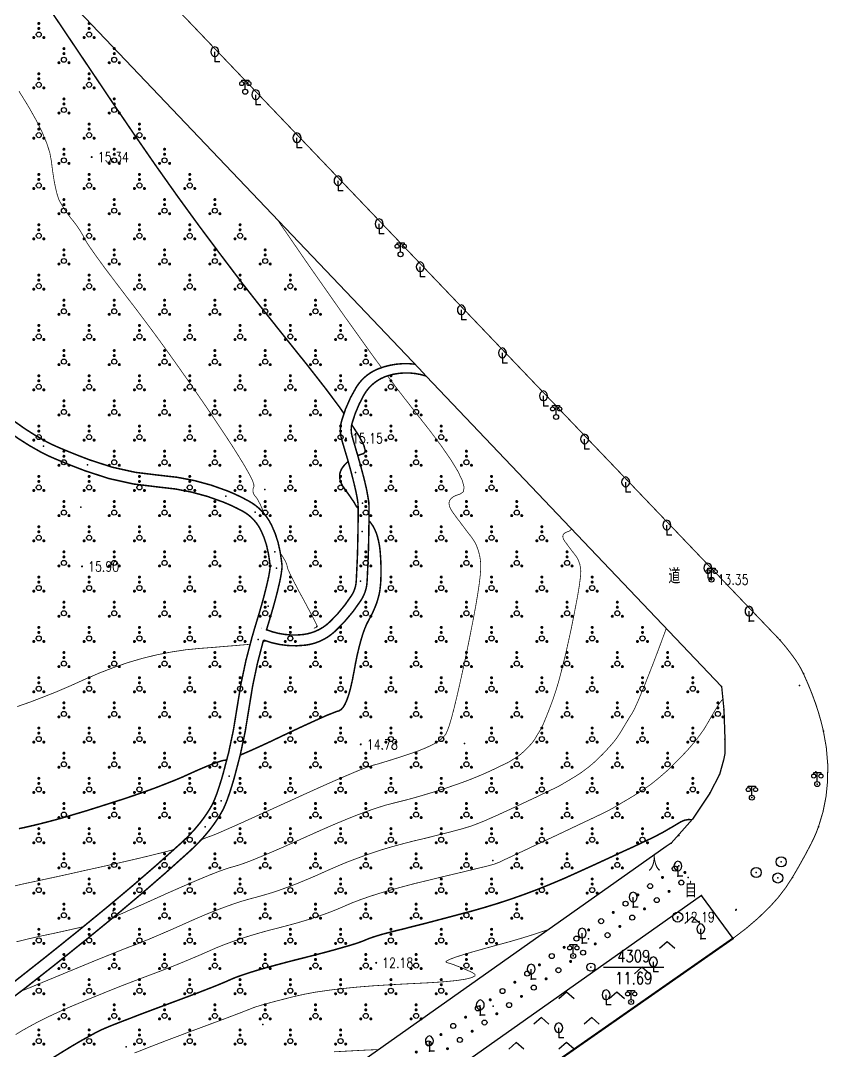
# Model space of a CAD drawing. Extents: x 940 to 2162, y 608 to 1562.
# Drawn here: x 2081.5 to 2161.8, y 959.4 to 1061.8 of the extents above; entities that cross this region are included whole.
import ezdxf
from ezdxf.enums import TextEntityAlignment as Align

# ---------------------------------------------------------------- set-up
doc = ezdxf.new("R2010")
doc.units = 0
doc.header["$LTSCALE"] = 0.5
doc.header["$PDSIZE"] = 0.2
doc.linetypes.add('X3', pattern=[5, 4, -1])
doc.layers.get('0').update_dxf_attribs({"linetype": 'CONTINUOUS'})
for name, color, linetype in [('DGX', 2, 'CONTINUOUS'), ('DLDW', 11, 'CONTINUOUS'), ('DLSS', 4, 'CONTINUOUS'), ('GCD', 1, 'CONTINUOUS'), ('GXYZ', 2, 'CONTINUOUS'), ('KZD', 1, 'CONTINUOUS'), ('ZBTZ', 3, 'CONTINUOUS'), ('ZDH', 1, 'CONTINUOUS')]:
    doc.layers.add(name, color=color, linetype=linetype)
doc.styles.add('HZ', font='rs.shx', dxfattribs={"width": 0.8, "bigfont": 'hztxt.shx'})
doc.linetypes.add('1161', pattern='A,0,[149,AAA.SHX,S=0.15,R=0,X=0,Y=0],-1.6', length=1.6)

# ---------------------------------------------------------------- blocks, each defined once
blk = doc.blocks.new('gc253')
at = {"const_width": 0.3}
blk.add_lwpolyline([(-0.15, 0, 1), (0.15, 0, 1)], format="xyb", close=True, dxfattribs=at)
blk = doc.blocks.new('gc170')
at = {"linetype": 'Continuous'}
blk.add_circle((0, 0), 0.5, dxfattribs=at)
blk = doc.blocks.new('gc143')
for p, q in [((0, 1), (0, 2)), ((0, 1), (0, 0)), ((1, 0), (0, 0))]:
    blk.add_line(p, q)
for centre, start, end in [((0.225, 2), 102.68038, 257.31962), ((-0.225, 2), 282.68038, 77.31962)]:
    blk.add_arc(centre, 1.025, start, end)
blk = doc.blocks.new('gc097')
for p, q in [((-0.7, 2), (-0.7, 2.3)), ((-0.7, 2.3), (0.7, 2.3)), ((0, 0.5), (0, 2.3)), ((0.7, 2.3), (0.7, 2))]:
    blk.add_line(p, q)
for centre, radius in [((-0.7, 1.6), 0.4), ((0, 0), 0.5), ((0.73, 1.6), 0.4)]:
    blk.add_circle(centre, radius)
blk = doc.blocks.new('gc211')
for p, q in [((0, 0), (-1.5, -1.32)), ((1.5, -1.32), (0, 0))]:
    blk.add_line(p, q)
blk = doc.blocks.new('gc188')
blk.add_circle((0, 0), 1)
blk = doc.blocks.new('GC200')
at = {"linetype": 'Continuous', "const_width": 0.2, "flags": 128}
blk.add_lwpolyline([(-0.1, 0, 1), (0.1, 0, 1)], format="xyb", close=True, dxfattribs=at)
blk = doc.blocks.new('gc117')
blk.add_circle((0, 0), 0.8)
blk.add_point((0, 0))
blk = doc.blocks.new('gc160')
at = {"const_width": 0.3}
for points in [[(-0.15, 2.2, 1), (0.15, 2.2, 1)], [(-0.15, 1.2, 1), (0.15, 1.2, 1)], [(-1.15, -0.6, 1), (-0.85, -0.6, 1)], [(0.85, -0.6, 1), (1.15, -0.6, 1)]]:
    blk.add_lwpolyline(points, format="xyb", close=True, dxfattribs=at)
blk.add_circle((0, 0), 0.5)

msp = doc.modelspace()

# ---------------------------------------------------------------- linework, layer by layer
at = {"linetype": 'Continuous'}
msp.add_line((2121.12, 1027.25, 15.51), (2121.12, 1027.25, 14.83), dxfattribs=at)
for p in [(2142.4, 973.74), (2137.34, 970.16), (2137.97, 970.61), (2132.27, 966.59), (2128.48, 963.91), (2127.21, 963.02), (2122.15, 959.45)]:
    msp.add_point(p, dxfattribs=at)
at = {"layer": 'DGX', "color": 3, "linetype": 'Continuous', "const_width": 0.15}
for points in [[(2113.65, 1022.79), (2113.24, 1023.39), (2111.81, 1025.3), (2110.06, 1027.54), (2107.99, 1030.12), (2105.78, 1032.89), (2103.58, 1035.69), (2101.41, 1038.55), (2099.25, 1041.44), (2097.11, 1044.38), (2094.99, 1047.37), (2092.89, 1050.4), (2090.8, 1053.47), (2088.81, 1056.43), (2086.98, 1059.15), (2085.32, 1061.62), (2083.82, 1063.83)], [(2115.03, 1018.6), (2115.03, 1018.61), (2115.33, 1018.72), (2115.63, 1018.81), (2115.79, 1019.06), (2115.63, 1019.64), (2115.15, 1020.56), (2114.43, 1021.68)], [(2115.06, 1013.37), (2115.04, 1013.39), (2114.98, 1013.45), (2114.93, 1013.52), (2114.88, 1013.58), (2114.84, 1013.65), (2114.8, 1013.71), (2114.77, 1013.77), (2114.74, 1013.84), (2114.67, 1013.95), (2114.58, 1014.09), (2114.46, 1014.26), (2114.32, 1014.47), (2114.15, 1014.71), (2113.96, 1014.98), (2113.74, 1015.28), (2113.53, 1015.59), (2113.37, 1015.9), (2113.27, 1016.19), (2113.23, 1016.48), (2113.24, 1016.75), (2113.3, 1017.02), (2113.42, 1017.27), (2113.59, 1017.52), (2113.79, 1017.75), (2114.01, 1017.96), (2114.08, 1018.02)], [(2103.35, 988.85), (2103.63, 988.97), (2104.39, 989.3), (2105.28, 989.7), (2106.3, 990.17), (2107.45, 990.72), (2108.59, 991.26), (2109.62, 991.74), (2110.52, 992.15), (2111.29, 992.5), (2111.94, 992.79), (2112.47, 993), (2112.87, 993.16), (2113.14, 993.24), (2113.35, 993.35), (2113.56, 993.57), (2113.76, 993.9), (2113.95, 994.33), (2114.14, 994.87), (2114.32, 995.52), (2114.49, 996.28), (2114.66, 997.15), (2114.82, 998.04), (2114.99, 998.85), (2115.17, 999.6), (2115.35, 1000.27), (2115.53, 1000.87), (2115.72, 1001.4), (2115.91, 1001.85), (2116.11, 1002.24), (2116.3, 1002.58), (2116.48, 1002.93), (2116.63, 1003.27), (2116.77, 1003.6), (2116.9, 1003.93), (2117, 1004.25), (2117.09, 1004.57), (2117.17, 1004.89), (2117.23, 1005.22), (2117.27, 1005.58), (2117.31, 1005.98), (2117.33, 1006.41), (2117.34, 1006.88), (2117.34, 1007.38), (2117.33, 1007.92), (2117.3, 1008.48), (2117.26, 1009.05), (2117.2, 1009.58), (2117.11, 1010.06), (2117, 1010.51), (2116.87, 1010.92), (2116.71, 1011.28), (2116.54, 1011.61), (2116.34, 1011.9), (2116.14, 1012.15), (2116.14, 1012.16)], [(2081.35, 981.54), (2081.96, 981.67), (2082.61, 981.82), (2083.33, 981.99), (2084.11, 982.19), (2084.98, 982.42), (2085.91, 982.68), (2086.92, 982.98), (2088, 983.3), (2089.15, 983.66), (2090.37, 984.05), (2091.6, 984.44), (2092.76, 984.83), (2093.85, 985.21), (2094.88, 985.58), (2095.83, 985.95), (2096.72, 986.3), (2097.54, 986.64), (2098.29, 986.98), (2098.98, 987.29), (2099.6, 987.56), (2100.15, 987.79), (2100.63, 987.98), (2101.05, 988.13), (2101.39, 988.24), (2101.67, 988.32), (2101.89, 988.35), (2102.02, 988.38)], [(2084.61, 958.7), (2085.67, 959.36), (2086.64, 959.95), (2087.51, 960.46), (2088.29, 960.89), (2088.96, 961.26), (2089.54, 961.55), (2090.02, 961.76), (2090.5, 961.96), (2091.06, 962.18), (2091.7, 962.43), (2092.44, 962.71), (2093.26, 963.03), (2094.16, 963.37), (2095.15, 963.74), (2096.23, 964.14), (2097.3, 964.54), (2098.29, 964.91), (2099.19, 965.25), (2100.01, 965.57), (2100.73, 965.85), (2101.37, 966.11), (2101.92, 966.34), (2102.39, 966.55), (2102.86, 966.75), (2103.45, 966.96), (2104.16, 967.2), (2104.97, 967.45), (2105.9, 967.72), (2106.94, 968), (2108.1, 968.31), (2109.36, 968.63), (2110.62, 968.95), (2111.74, 969.24), (2112.73, 969.51), (2113.58, 969.75), (2114.3, 969.96), (2114.89, 970.14), (2115.34, 970.3), (2115.66, 970.42), (2115.93, 970.54), (2116.24, 970.66), (2116.59, 970.78), (2116.97, 970.9), (2117.4, 971.03), (2117.86, 971.15), (2118.36, 971.28), (2118.9, 971.42), (2119.5, 971.56), (2120.19, 971.74), (2120.98, 971.94), (2121.86, 972.16), (2122.84, 972.42), (2123.91, 972.7), (2125.07, 973.01), (2126.32, 973.34), (2127.62, 973.71), (2128.93, 974.11), (2130.25, 974.54), (2131.58, 975.01), (2132.91, 975.51), (2134.25, 976.05), (2135.6, 976.62), (2136.95, 977.23), (2138.25, 977.82), (2139.4, 978.35), (2140.43, 978.82), (2141.32, 979.24), (2142.08, 979.58), (2142.7, 979.87), (2143.19, 980.1), (2143.54, 980.27), (2143.82, 980.4), (2144.08, 980.52), (2144.32, 980.64), (2144.54, 980.75), (2144.74, 980.84), (2144.91, 980.94), (2145.07, 981.02), (2145.21, 981.09), (2145.35, 981.17), (2145.52, 981.27), (2145.72, 981.38), (2145.95, 981.52), (2146.2, 981.66), (2146.49, 981.83), (2146.8, 982.02), (2147.14, 982.22), (2147.51, 982.38), (2147.92, 982.45), (2148.22, 982.42)]]:
    msp.add_lwpolyline(points, dxfattribs=at)
at = {"layer": 'DGX', "linetype": 'Continuous', "const_width": 0.075}
for points in [[(2105.74, 1012.81), (2105.62, 1013.1), (2105.49, 1013.43), (2105.35, 1013.73), (2105.22, 1013.98), (2105.1, 1014.2), (2104.99, 1014.38), (2104.88, 1014.52), (2104.78, 1014.64), (2104.7, 1014.76), (2104.65, 1014.89), (2104.62, 1015.01), (2104.61, 1015.14), (2104.62, 1015.27), (2104.65, 1015.4), (2104.71, 1015.53), (2104.7, 1015.75), (2104.55, 1016.16), (2104.25, 1016.76), (2103.81, 1017.54), (2103.22, 1018.51), (2102.49, 1019.67), (2101.61, 1021.01), (2100.59, 1022.54), (2099.5, 1024.13), (2098.43, 1025.68), (2097.37, 1027.19), (2096.33, 1028.65), (2095.31, 1030.06), (2094.3, 1031.43), (2093.31, 1032.75), (2092.33, 1034.03), (2091.42, 1035.22), (2090.61, 1036.29), (2089.9, 1037.23), (2089.3, 1038.05), (2088.8, 1038.75), (2088.4, 1039.32), (2088.11, 1039.76), (2087.93, 1040.08), (2087.79, 1040.34), (2087.65, 1040.59), (2087.5, 1040.84), (2087.35, 1041.08), (2087.19, 1041.32), (2087.03, 1041.55), (2086.86, 1041.78), (2086.68, 1042), (2086.5, 1042.22), (2086.33, 1042.45), (2086.17, 1042.67), (2086.01, 1042.89), (2085.86, 1043.12), (2085.72, 1043.34), (2085.58, 1043.57), (2085.45, 1043.8), (2085.32, 1044.06), (2085.2, 1044.39), (2085.09, 1044.8), (2084.98, 1045.27), (2084.87, 1045.81), (2084.77, 1046.43), (2084.67, 1047.11), (2084.58, 1047.86), (2084.42, 1048.71), (2084.1, 1049.69), (2083.64, 1050.78), (2083.03, 1052), (2082.27, 1053.34), (2081.36, 1054.81)], [(2117.39, 1027.35), (2116.54, 1028.5), (2113.6, 1032.61), (2110.1, 1037.6), (2107.08, 1041.99)], [(2099.47, 980.43), (2099.68, 980.52), (2099.91, 980.62), (2100.11, 980.69), (2100.27, 980.76), (2100.41, 980.8), (2100.51, 980.83), (2100.71, 980.91), (2101.13, 981.08), (2101.76, 981.36), (2102.61, 981.73), (2103.68, 982.21), (2104.96, 982.79), (2106.46, 983.47), (2108.18, 984.25), (2109.91, 985.04), (2111.44, 985.73), (2112.77, 986.32), (2113.91, 986.81), (2114.85, 987.21), (2115.58, 987.51), (2116.13, 987.71), (2116.47, 987.82), (2116.74, 987.89), (2117.08, 987.98), (2117.47, 988.1), (2117.93, 988.24), (2118.44, 988.4), (2119.01, 988.58), (2119.65, 988.79), (2120.34, 989.02), (2121.03, 989.26), (2121.65, 989.51), (2122.19, 989.75), (2122.66, 989.99), (2123.06, 990.24), (2123.38, 990.49), (2123.63, 990.73), (2123.81, 990.98), (2123.96, 991.32), (2124.15, 991.86), (2124.36, 992.58), (2124.6, 993.5), (2124.87, 994.61), (2125.17, 995.91), (2125.5, 997.4), (2125.86, 999.08), (2126.2, 1000.77), (2126.5, 1002.29), (2126.75, 1003.64), (2126.95, 1004.82), (2127.1, 1005.82), (2127.2, 1006.66), (2127.25, 1007.32), (2127.25, 1007.82), (2127.22, 1008.22), (2127.16, 1008.6), (2127.07, 1008.97), (2126.96, 1009.33), (2126.83, 1009.67), (2126.67, 1009.99), (2126.48, 1010.3), (2126.27, 1010.59), (2126.05, 1010.87), (2125.82, 1011.16), (2125.6, 1011.46), (2125.37, 1011.76), (2125.14, 1012.07), (2124.9, 1012.38), (2124.67, 1012.7), (2124.43, 1013.03), (2124.24, 1013.34), (2124.13, 1013.63), (2124.1, 1013.89), (2124.15, 1014.12), (2124.3, 1014.33), (2124.52, 1014.51), (2124.83, 1014.66), (2125.22, 1014.79), (2125.53, 1015.02), (2125.6, 1015.47), (2125.41, 1016.15), (2124.98, 1017.05), (2124.29, 1018.18), (2123.36, 1019.53), (2122.18, 1021.11), (2120.76, 1022.91), (2118.93, 1025.26), (2117.99, 1026.53)], [(2090.8, 972.77), (2090.85, 972.8), (2090.95, 972.83), (2091.02, 972.86), (2091.16, 972.92), (2091.44, 973.04), (2091.87, 973.23), (2092.44, 973.49), (2093.17, 973.81), (2094.03, 974.19), (2095.05, 974.65), (2096.2, 975.17), (2097.39, 975.69), (2098.46, 976.16), (2099.43, 976.57), (2100.3, 976.93), (2101.06, 977.23), (2101.72, 977.47), (2102.28, 977.66), (2102.73, 977.78), (2103.19, 977.92), (2103.78, 978.12), (2104.5, 978.39), (2105.35, 978.74), (2106.33, 979.15), (2107.44, 979.63), (2108.68, 980.18), (2110.05, 980.8), (2111.44, 981.42), (2112.73, 981.98), (2113.93, 982.48), (2115.03, 982.92), (2116.05, 983.3), (2116.96, 983.61), (2117.78, 983.87), (2118.51, 984.06), (2119.19, 984.23), (2119.87, 984.4), (2120.54, 984.58), (2121.21, 984.77), (2121.88, 984.97), (2122.54, 985.17), (2123.2, 985.38), (2123.86, 985.59), (2124.5, 985.81), (2125.11, 986.02), (2125.69, 986.23), (2126.24, 986.44), (2126.76, 986.65), (2127.24, 986.85), (2127.7, 987.05), (2128.13, 987.24), (2128.51, 987.42), (2128.85, 987.58), (2129.14, 987.72), (2129.38, 987.84), (2129.58, 987.93), (2129.73, 988), (2129.83, 988.05), (2129.88, 988.07), (2129.91, 988.09), (2129.97, 988.12), (2130.03, 988.16), (2130.12, 988.21), (2130.22, 988.27), (2130.33, 988.34), (2130.46, 988.42), (2130.61, 988.51), (2130.76, 988.6), (2130.92, 988.71), (2131.07, 988.82), (2131.23, 988.94), (2131.38, 989.07), (2131.53, 989.2), (2131.69, 989.35), (2131.84, 989.5), (2131.99, 989.65), (2132.12, 989.8), (2132.25, 989.94), (2132.36, 990.07), (2132.46, 990.2), (2132.55, 990.32), (2132.63, 990.43), (2132.69, 990.54), (2132.75, 990.64), (2132.81, 990.75), (2132.87, 990.85), (2132.93, 990.95), (2133, 991.05), (2133.06, 991.15), (2133.12, 991.25), (2133.18, 991.35), (2133.26, 991.48), (2133.35, 991.66), (2133.46, 991.91), (2133.59, 992.22), (2133.74, 992.58), (2133.91, 993.01), (2134.1, 993.5), (2134.31, 994.04), (2134.53, 994.66), (2134.76, 995.36), (2134.99, 996.14), (2135.22, 997), (2135.46, 997.95), (2135.71, 998.98), (2135.96, 1000.09), (2136.22, 1001.28), (2136.46, 1002.46), (2136.66, 1003.5), (2136.84, 1004.43), (2136.98, 1005.22), (2137.08, 1005.89), (2137.15, 1006.44), (2137.19, 1006.86), (2137.2, 1007.15), (2137.18, 1007.38), (2137.14, 1007.6), (2137.1, 1007.81), (2137.03, 1008.01), (2136.96, 1008.2), (2136.87, 1008.38), (2136.76, 1008.56), (2136.64, 1008.72), (2136.52, 1008.88), (2136.39, 1009.05), (2136.26, 1009.22), (2136.13, 1009.39), (2136, 1009.56), (2135.87, 1009.74), (2135.74, 1009.92), (2135.6, 1010.1), (2135.49, 1010.28), (2135.43, 1010.44), (2135.41, 1010.59), (2135.44, 1010.72), (2135.52, 1010.84), (2135.65, 1010.94), (2135.83, 1011.03), (2136.05, 1011.1), (2136.22, 1011.23), (2136.24, 1011.37)], [(2110.66, 1001.45), (2110.83, 1001.51), (2110.97, 1001.56), (2111.01, 1001.6), (2111, 1001.67), (2110.93, 1001.82), (2110.82, 1002.06), (2110.65, 1002.38), (2110.45, 1002.78), (2110.19, 1003.26), (2109.89, 1003.83), (2109.54, 1004.48), (2109.18, 1005.13), (2108.88, 1005.71), (2108.62, 1006.21), (2108.41, 1006.63), (2108.24, 1006.98), (2108.12, 1007.25), (2108.05, 1007.44), (2108.02, 1007.55), (2108.01, 1007.64), (2107.99, 1007.73), (2107.96, 1007.83), (2107.91, 1007.94), (2107.86, 1008.06), (2107.79, 1008.2), (2107.71, 1008.34), (2107.61, 1008.49), (2107.52, 1008.64), (2107.44, 1008.77), (2107.36, 1008.89), (2107.33, 1008.95)], [(2081.6, 965.41), (2082.5, 965.77), (2083.72, 966.28), (2085.13, 966.86), (2086.55, 967.45), (2087.84, 967.98), (2089, 968.46), (2090.02, 968.87), (2090.91, 969.23), (2091.66, 969.53), (2092.27, 969.77), (2092.76, 969.95), (2093.21, 970.12), (2093.72, 970.33), (2094.31, 970.57), (2094.97, 970.85), (2095.69, 971.16), (2096.48, 971.5), (2097.34, 971.88), (2098.27, 972.3), (2099.21, 972.71), (2100.13, 973.1), (2101.01, 973.45), (2101.86, 973.77), (2102.68, 974.06), (2103.46, 974.32), (2104.22, 974.54), (2104.94, 974.73), (2105.66, 974.93), (2106.43, 975.16), (2107.24, 975.43), (2108.1, 975.74), (2108.99, 976.08), (2109.93, 976.47), (2110.9, 976.88), (2111.92, 977.34), (2112.97, 977.8), (2114.02, 978.24), (2115.09, 978.64), (2116.16, 979.03), (2117.24, 979.39), (2118.34, 979.72), (2119.44, 980.02), (2120.56, 980.31), (2121.63, 980.56), (2122.59, 980.8), (2123.46, 981.02), (2124.22, 981.21), (2124.89, 981.39), (2125.45, 981.54), (2125.91, 981.68), (2126.28, 981.79), (2126.62, 981.92), (2127.04, 982.08), (2127.54, 982.28), (2128.11, 982.53), (2128.75, 982.81), (2129.47, 983.14), (2130.26, 983.5), (2131.13, 983.91), (2131.98, 984.31), (2132.73, 984.66), (2133.37, 984.97), (2133.9, 985.22), (2134.33, 985.43), (2134.66, 985.58), (2134.88, 985.69), (2134.99, 985.75), (2135.07, 985.79), (2135.18, 985.86), (2135.33, 985.94), (2135.51, 986.05), (2135.73, 986.18), (2135.99, 986.33), (2136.27, 986.5), (2136.6, 986.7), (2136.94, 986.91), (2137.28, 987.14), (2137.62, 987.39), (2137.96, 987.65), (2138.3, 987.93), (2138.64, 988.23), (2138.97, 988.55), (2139.31, 988.88), (2139.64, 989.22), (2139.93, 989.54), (2140.21, 989.85), (2140.46, 990.14), (2140.68, 990.42), (2140.87, 990.69), (2141.04, 990.94), (2141.19, 991.18), (2141.32, 991.4), (2141.45, 991.63), (2141.59, 991.86), (2141.72, 992.08), (2141.86, 992.3), (2141.99, 992.52), (2142.13, 992.74), (2142.27, 992.96), (2142.43, 993.24), (2142.63, 993.65), (2142.88, 994.2), (2143.16, 994.87), (2143.5, 995.68), (2143.87, 996.62), (2144.29, 997.69), (2144.75, 998.89), (2145.2, 1000.09), (2145.6, 1001.18), (2145.7, 1001.44)], [(2081.18, 993.67), (2082.42, 994.1), (2083.7, 994.59), (2085.04, 995.12), (2086.42, 995.71), (2087.84, 996.35), (2089.29, 996.98), (2090.74, 997.54), (2092.18, 998.04), (2093.62, 998.46), (2095.05, 998.81), (2096.49, 999.09), (2097.92, 999.31), (2099.34, 999.45), (2100.68, 999.55), (2101.84, 999.65), (2102.84, 999.73), (2103.66, 999.8), (2104.31, 999.86), (2104.32, 999.86)], [(2105.61, 1000.1), (2105.73, 1000.13), (2106, 1000.2)], [(2081.03, 961.08), (2081.65, 961.46), (2082.32, 961.84), (2083.04, 962.23), (2083.81, 962.62), (2084.63, 963.02), (2085.51, 963.42), (2086.43, 963.83), (2087.41, 964.24), (2088.4, 964.65), (2089.36, 965.04), (2090.29, 965.42), (2091.19, 965.78), (2092.06, 966.12), (2092.9, 966.44), (2093.71, 966.75), (2094.49, 967.04), (2095.26, 967.33), (2096.01, 967.62), (2096.75, 967.91), (2097.49, 968.21), (2098.21, 968.51), (2098.93, 968.81), (2099.63, 969.11), (2100.33, 969.42), (2101.04, 969.73), (2101.79, 970.03), (2102.58, 970.32), (2103.41, 970.61), (2104.29, 970.89), (2105.2, 971.16), (2106.16, 971.43), (2107.15, 971.68), (2108.14, 971.94), (2109.09, 972.2), (2109.99, 972.47), (2110.84, 972.74), (2111.65, 973.02), (2112.41, 973.3), (2113.12, 973.59), (2113.79, 973.88), (2114.49, 974.18), (2115.28, 974.48), (2116.17, 974.79), (2117.16, 975.11), (2118.24, 975.43), (2119.42, 975.75), (2120.7, 976.09), (2122.08, 976.42), (2123.42, 976.75), (2124.6, 977.03), (2125.62, 977.27), (2126.47, 977.48), (2127.16, 977.65), (2127.69, 977.77), (2128.05, 977.86), (2128.25, 977.92), (2128.37, 977.95), (2128.49, 977.99), (2128.61, 978.02), (2128.73, 978.07), (2128.85, 978.11), (2128.97, 978.16), (2129.1, 978.21), (2129.22, 978.27), (2129.41, 978.36), (2129.75, 978.52), (2130.23, 978.74), (2130.84, 979.03), (2131.6, 979.38), (2132.5, 979.81), (2133.54, 980.3), (2134.72, 980.85), (2135.9, 981.41), (2136.93, 981.9), (2137.82, 982.32), (2138.57, 982.67), (2139.17, 982.96), (2139.62, 983.18), (2139.93, 983.33), (2140.1, 983.42), (2140.22, 983.49), (2140.4, 983.59), (2140.63, 983.72), (2140.91, 983.89), (2141.25, 984.09), (2141.64, 984.32), (2142.09, 984.59), (2142.59, 984.89), (2143.11, 985.22), (2143.64, 985.57), (2144.17, 985.95), (2144.69, 986.36), (2145.21, 986.8), (2145.74, 987.26), (2146.26, 987.75), (2146.78, 988.27), (2147.28, 988.79), (2147.75, 989.28), (2148.17, 989.76), (2148.55, 990.21), (2148.89, 990.65), (2149.19, 991.06), (2149.46, 991.44), (2149.68, 991.81), (2149.88, 992.15), (2150.06, 992.47), (2150.23, 992.77), (2150.39, 993.04), (2150.54, 993.28), (2150.67, 993.5), (2150.79, 993.7), (2150.9, 993.87), (2151.01, 994.03), (2151.12, 994.18), (2151.25, 994.34), (2151.32, 994.43)], [(2080.96, 975.86), (2081.96, 976.09), (2082.96, 976.3), (2084.02, 976.53), (2085.14, 976.77), (2086.32, 977.03), (2087.56, 977.31), (2088.87, 977.6), (2090.23, 977.9), (2091.66, 978.22), (2093.04, 978.54), (2094.29, 978.84), (2095.39, 979.11), (2096.36, 979.36), (2096.78, 979.48)], [(2081.11, 970.3), (2082.37, 970.61), (2083.67, 970.9), (2084.92, 971.16), (2086.04, 971.41), (2087.02, 971.63), (2087.76, 971.8)], [(2092.84, 959.25), (2093.35, 959.45), (2093.9, 959.67), (2094.48, 959.9), (2095.11, 960.14), (2095.8, 960.41), (2096.54, 960.69), (2097.32, 960.98), (2098.16, 961.3), (2099.05, 961.63), (2099.99, 961.98), (2100.9, 962.32), (2101.72, 962.62), (2102.43, 962.89), (2103.03, 963.12), (2103.54, 963.31), (2103.94, 963.47), (2104.25, 963.59), (2104.45, 963.67), (2104.65, 963.75), (2104.94, 963.85), (2105.33, 963.97), (2105.82, 964.11), (2106.4, 964.27), (2107.08, 964.45), (2107.86, 964.65), (2108.73, 964.87), (2109.72, 965.09), (2110.84, 965.3), (2112.09, 965.48), (2113.47, 965.65), (2114.97, 965.8), (2116.61, 965.93), (2118.38, 966.04), (2120.29, 966.14), (2122.1, 966.23), (2123.62, 966.33), (2124.83, 966.45), (2125.75, 966.59), (2126.36, 966.74), (2126.67, 966.9), (2126.68, 967.07), (2126.4, 967.26), (2125.97, 967.45), (2125.58, 967.62), (2125.22, 967.77), (2124.89, 967.9), (2124.59, 968.02), (2124.32, 968.11), (2124.09, 968.18), (2123.88, 968.24), (2123.79, 968.31), (2123.9, 968.42), (2124.21, 968.57), (2124.71, 968.76), (2125.42, 968.99), (2126.32, 969.26), (2127.42, 969.57), (2128.72, 969.93), (2130.09, 970.3), (2131.39, 970.68), (2132.64, 971.07), (2133.82, 971.46), (2134.03, 971.54)], [(2112.66, 959.37), (2116, 959.55), (2117.12, 959.59)]]:
    msp.add_lwpolyline(points, dxfattribs=at)
at = {"layer": 'DLSS', "linetype": 'Continuous', "flags": 128}
for points, const_width in [([(2156.98, 1000.29), (1965.55, 1200.54)], 0.1), ([(1872.96, 775.75), (2152.33, 970.64)], 0.2)]:
    msp.add_lwpolyline(points, dxfattribs=dict(at, const_width=const_width))
at = {"layer": 'DLSS', "linetype": 'X3', "const_width": 0.15}
for points in [[(2105.94, 1001.22, -0.002205), (2106.14, 1001.89, 0.005872), (2106.62, 1003.51, 0.013847), (2107.26, 1006.01, 0.027001), (2107.49, 1007.35, 0.056816), (2107.49, 1007.81, 0.014659), (2107.3, 1009.12, 0.07055), (2106.47, 1011.68, 0.095028), (2105.21, 1013.37, 0.058948), (2104.17, 1014.1, 0.030371), (2102.12, 1015.08, 0.077047), (2095.31, 1016.65, -0.072143), (2088.35, 1018.19, -0.010053), (2085.33, 1019.4, -0.022497), (2084.05, 1020.01, -0.037596), (2080.96, 1021.97, -0.029457), (2077.37, 1025, -0.025988), (2076.17, 1026.27, 0.028452), (2074.99, 1027.51, 0.047465), (2074.04, 1028.24, 0.02037), (2071.78, 1029.53, 0.110924), (2066.8, 1030.84, 0.134366), (2062.55, 1029.85, 0.009393)], [(2105.92, 1001.32, 0.126443), (2109.61, 1000.83, 0.162477), (2112.26, 1002.09, 0.058285), (2114.41, 1004.7, 0.131132), (2114.88, 1006.15, 0.00254), (2114.99, 1008.49, 0.005443), (2115.02, 1009.58, 0.000081), (2115.05, 1010.96, 0.001111), (2115.05, 1011.06, 0.003273), (2115.07, 1012.87, 0.006924), (2115.06, 1013.72, 0.002163), (2115.06, 1013.83, 0.007179), (2115.05, 1013.86, 0.019498), (2115.05, 1013.87, 0.002193), (2115.03, 1014.03, 0.017395), (2114.82, 1015.15, 0.011448), (2114.4, 1016.85, 0.001137), (2114.35, 1017.05, 0.000228), (2114.06, 1018.09, 0.006306), (2113.84, 1018.83, -0.003371), (2113.43, 1020.21, -0.140196), (2113.43, 1022.07, -0.070288), (2114.9, 1025.42, -0.161627), (2117.08, 1027.23, -0.1245), (2120.69, 1027.69)], [(2105.66, 1000.28, 0.121252), (2109.81, 999.77, 0.158324), (2112.75, 1001.13, 0.062483), (2115.36, 1004.24, 0.131589), (2115.96, 1006.1, 0.00209), (2116.07, 1008.59, 0.005442), (2116.1, 1009.54, 0.000083), (2116.13, 1010.96, 0.001128), (2116.13, 1011.06, 0.003256), (2116.15, 1012.8, 0.006139), (2116.14, 1013.72, 0.002948), (2116.13, 1013.86, 0.006112), (2116.13, 1013.93, 0.020565), (2116.13, 1013.98, 0.003784), (2116.08, 1014.26, 0.015804), (2115.86, 1015.45, 0.011377), (2115.45, 1017.09, 0.001208), (2115.39, 1017.32, 0.00025), (2115.08, 1018.43, 0.006441), (2114.86, 1019.18, -0.003709), (2114.48, 1020.49, -0.140011), (2114.47, 1021.84, -0.061701), (2115.65, 1024.64, -0.191093), (2118.05, 1026.55, -0.153529), (2121.82, 1026.51)], [(2105.45, 1001.45, 0.000067), (2105.46, 1001.44, 0.268708)], [(2079, 963.6, 0.02605), (2081.77, 965.54, 0.007281), (2091.05, 972.98, 0.011792), (2098.34, 979.31, 0.041231), (2100.29, 981.39, 0.030144), (2101.35, 982.92, 0.04346), (2101.94, 984.11, 0.014111), (2102.3, 985.11, 0.009361), (2102.76, 986.61, 0.035302), (2104.21, 993.44, -0.034915), (2105.64, 1000.2, -0.000247), (2105.66, 1000.28, 0.005872)], [(2105.15, 1000.41, 0.000015), (2105.15, 1000.41, 0.268708)]]:
    msp.add_lwpolyline(points, format="xyb", dxfattribs=at)
at = {"layer": 'DLSS', "linetype": 'X3', "const_width": 0.15, "flags": 128}
msp.add_lwpolyline([(2063.11, 1028.81, 0.009393), (2061.61, 1027.96, 0.032657), (2061.27, 1027.73, 0.003362), (2060.62, 1027.21, 0.002165), (2059.61, 1026.38, 0.01243), (2056.15, 1023.4, 0.032369), (2054.98, 1022.19, 0.038161), (2054.75, 1021.87, 0.007344), (2053.47, 1019.73, 0.029238), (2051.86, 1016.49, 0.138372), (2051.8, 1016.06, 0.110162), (2051.95, 1015.67, -0.055491), (2052.64, 1014.32, -0.049057), (2053.08, 1012.69, 0.047783), (2053.46, 1011.26, 0.15378), (2055.13, 1009.12, 0.048567), (2063.42, 1004.52, 0.046718), (2066.08, 1003.65, -0.068559), (2068.1, 1002.89, -0.136722), (2070.99, 1000.1, -0.168091), (2071.67, 996.73, -0.011589), (2071.46, 995.44, -0.037645), (2071.33, 994.96, -0.009057), (2070.63, 993.03, -0.019789), (2070.24, 992.13, -0.003514), (2069.63, 990.89, 0.001397), (2068.11, 987.8, 0.003235), (2066.95, 985.39, 0.001662), (2064.73, 980.68, 0.113386), (2063.26, 973.81, 0.121437), (2064.92, 967.5, 0.023819), (2066.51, 964.88, 0.07506), (2067.05, 964.29, 0.002253), (2067.28, 964.11, 0.009049), (2067.31, 964.08, 0.038422), (2067.9, 963.72, 0.02326), (2069.02, 963.2, 0.033282), (2070.09, 962.85, 0.020485), (2071.97, 962.45, 0.023844), (2073.21, 962.29, 0.051956), (2073.68, 962.31, 0.059864), (2074.34, 962.48, 0.027265), (2075.93, 963.2, 0.009707), (2077.15, 963.87, 0.009501), (2078.38, 964.6, 0.02605), (2081.05, 966.46, 0.007281), (2090.3, 973.89, 0.011792), (2097.55, 980.18, 0.041231), (2099.36, 982.12, 0.030144), (2100.34, 983.53, 0.04346), (2100.84, 984.54, 0.014111), (2101.18, 985.48, 0.009361), (2101.63, 986.93, 0.035302), (2103.04, 993.6, -0.034915), (2104.51, 1000.52, -0.005535), (2105.02, 1002.24, 0.005872), (2105.49, 1003.83, 0.013847), (2106.11, 1006.27, 0.027001), (2106.32, 1007.49, 0.056816), (2106.32, 1007.67, 0.014659), (2106.14, 1008.91, 0.07055), (2105.41, 1011.17, 0.095028), (2104.41, 1012.5, 0.058948), (2103.61, 1013.07, 0.030371), (2101.68, 1013.98, 0.077047), (2095.23, 1015.48, -0.072143), (2087.94, 1017.09, -0.010053), (2084.87, 1018.32, -0.022497), (2083.49, 1018.98, -0.037596), (2080.26, 1021.03, -0.029457), (2076.56, 1024.15, -0.025988), (2075.28, 1025.51, 0.028452), (2074.19, 1026.65, 0.047465), (2073.41, 1027.24, 0.02037), (2071.24, 1028.48, 0.110924), (2066.75, 1029.67, 0.134366)], format="xyb", close=True, dxfattribs=at)
at = {"layer": 'DLSS', "linetype": 'Continuous', "flags": 128}
msp.add_lwpolyline([(2152.33, 970.64, 0.1, 0.1, 0.044591), (2155.99, 973.78, 0.1, 0.1, 0.058409), (2158.23, 976.7, 0.1, 0.1, 0.015933), (2160.09, 980.04, 0.1, 0.1, 0.03324), (2160.82, 981.72, 0.1, 0.1, 0.073006), (2161.73, 986.29, 0.1, 0.1, 0.068277), (2161.31, 991.24, 0.1, 0.1, 0.028427), (2160.54, 993.95, 0.1, 0.1, 0.024749), (2159.32, 996.96, 0.1, 0.1, 0.044315), (2158.53, 998.32, 0.1, 0.1, 0.027709), (2156.98, 1000.29, 0.1, 0.1, 0)], format="xyseb", dxfattribs=at)
at = {"layer": 'KZD', "linetype": 'Continuous'}
msp.add_line((2139.46, 967.78), (2145.46, 967.78), dxfattribs=at)
at = {"layer": 'ZBTZ', "linetype": '1161', "flags": 128}
msp.add_lwpolyline([(2121.82, 1026.51), (2151.19, 995.67), (2151.42, 993.36), (2151.53, 990.43), (2151.53, 989.01), (2151.38, 988.34), (2151, 986.93), (2150.02, 985.07), (2148.29, 982.5), (2146.19, 980.09), (2145.7, 979.78), (2096.33, 944.91), (2043.54, 908.4), (1945.97, 839.94), (1866.41, 784.94), (1844, 770.51), (1793.75, 739.61), (1787.35, 736.36), (1781.6, 733.16), (1764.84, 723.95), (1752.6, 717.55), (1721.55, 702.1), (1717.35, 700.44), (1716.8, 703.25), (1715.25, 709.14), (1713.33, 719.29), (1713.39, 719.89), (1741.42, 727.61), (1760.94, 734.89), (1799.05, 751.94), (1804.24, 754.5), (1825.48, 766.53), (1841.91, 776.8), (1864.56, 793.15), (1992.85, 882.76), (2000.01, 888.8), (2003.78, 892.56), (2012.65, 902.66), (2015.54, 906.34), (2020.91, 915), (2025.38, 925.02), (2030.02, 940.68), (2031.48, 947.7), (2032.67, 959.12), (2038.74, 959.05), (2038.79, 969.11), (2032.71, 969.19), (2030.8, 1037.78), (2029.78, 1088.82), (2027.96, 1095.29), (2025.31, 1099.93), (2022.41, 1105.06), (2019.03, 1109.61), (2017.02, 1111.92), (2001.14, 1128.32), (1942.65, 1190.71), (1941.55, 1191.89), (1941.02, 1193.1), (1940.91, 1193.98), (1940.93, 1194.88), (1941.08, 1195.88), (1941.44, 1197.02), (1942.05, 1198.13), (1942.56, 1198.77), (1943.3, 1199.49), (1944.46, 1200.39), (1945.46, 1200.71), (1947.06, 1201.06), (1949.3, 1201.03), (1953.93, 1200.94), (1955.83, 1200.74), (2121.12, 1027.25)], close=True, dxfattribs=at)
at = {"layer": 'ZBTZ', "linetype": 'Continuous', "flags": 128}
msp.add_lwpolyline([(1872.96, 775.75), (2152.33, 970.64), (2149.19, 974.89), (2149.19, 974.89), (2099.77, 939.99, -0.002407), (2052.88, 907.52, -0.000008), (2047.9, 904.11, 0.000043), (2046.94, 903.45, 0.005433), (1949.47, 835.06, -0.007658)], format="xyb", dxfattribs=at)
at = {"layer": 'ZDH', "linetype": 'Continuous'}
for p in [(2088.59, 1048.26, 15.34), (2113.85, 1020.32, 15.15), (2083.8, 1019.55, 15.98), (2088.16, 1017.69, 15.87), (2114.82, 1016.94, 14.87), (2105.81, 1015.23, 15.44), (2101.92, 1014.59, 15.62), (2115.51, 1013.89, 14.96), (2087.5, 1013.47, 15.94), (2104.85, 1012.98, 15.56), (2115.48, 1011.06, 15.09), (2106.78, 1009.03, 15.52), (2087.63, 1007.59, 15.9), (2106.96, 1007.41, 15.56), (2115.31, 1006.13, 15.11), (2150.08, 1006.3, 13.33), (2150.08, 1006.3, 13.33), (2150.19, 1006.28, 13.35), (2150.19, 1006.28, 13.35), (2106.12, 1003.65, 15.57), (2110.95, 1001.62, 15.51), (2153.92, 1002.15, 13.11), (2153.92, 1002.15, 13.11), (2105.13, 1000.35, 15.52), (2156.98, 1000.29, 12.81), (2156.98, 1000.29, 12.81), (2159.32, 996.96, 12.68), (2159.32, 996.96, 12.68), (2151.19, 995.67, 13.05), (2151.19, 995.67, 13.05), (2158.92, 995.78, 12.77), (2158.92, 995.78, 12.77), (2151.42, 993.36, 12.95), (2151.42, 993.36, 12.95), (2151.53, 990.43, 12.84), (2151.53, 990.43, 12.84), (2161.31, 991.24, 12.59), (2161.31, 991.24, 12.59), (2115.33, 989.91, 14.78), (2115.33, 989.91, 14.78), (2115.33, 989.91, 14.78), (2125.63, 990.01, 14.42), (2125.63, 990.01, 14.42), (2125.63, 990.01, 14.42), (2102.25, 986.75, 14.93), (2102.25, 986.75, 14.93), (2102.25, 986.75, 14.93), (2151, 986.93, 12.66), (2151, 986.93, 12.66), (2160.55, 987.17, 12.67), (2160.7, 985.97, 12.62), (2160.7, 985.97, 12.62), (2101.45, 984.31, 14.78), (2101.45, 984.31, 14.78), (2101.45, 984.31, 14.78), (2150.02, 985.07, 12.61), (2150.02, 985.07, 12.61), (2154.2, 984.62, 12.63), (2154.2, 984.62, 12.63), (2099.87, 981.72, 14.64), (2099.87, 981.72, 14.64), (2099.87, 981.72, 14.64), (2160.82, 981.72, 12.42), (2160.82, 981.72, 12.42), (2146.19, 980.09, 12.35), (2146.19, 980.09, 12.35), (2146.94, 980.85, 12.38), (2146.94, 980.85, 12.38), (2128.45, 978.37, 13.05), (2128.45, 978.37, 13.05), (2128.45, 978.37, 13.05), (2157.11, 978.24, 12.52), (2157.11, 978.24, 12.52), (2146.93, 977.85, 12.29), (2146.93, 977.85, 12.29), (2154.64, 977.18, 12.48), (2154.64, 977.18, 12.48), (2146.85, 976.82, 12.32), (2146.85, 976.82, 12.32), (2147.87, 976.68, 12.26), (2147.87, 976.68, 12.26), (2156.78, 976.64, 12.46), (2156.78, 976.64, 12.46), (2158.23, 976.7, 12.36), (2158.23, 976.7, 12.36), (2149.19, 974.89, 12.23), (2149.19, 974.89, 12.23), (2090.71, 973.38, 14.09), (2090.71, 973.38, 14.09), (2090.71, 973.38, 14.09), (2152.6, 973.45, 12.33), (2152.6, 973.45, 12.33), (2152.64, 973.52, 12.32), (2152.64, 973.52, 12.32), (2146.82, 972.58, 12.21), (2146.82, 972.58, 12.21), (2146.83, 972.76, 12.19), (2146.83, 972.76, 12.19), (2149.12, 970.58, 12.47), (2149.12, 970.58, 12.47), (2152.33, 970.64, 12.04), (2152.33, 970.64, 12.04), (2136.45, 968.89, 11.62), (2136.45, 968.89, 11.62), (2116.86, 968.21, 12.18), (2116.86, 968.21, 12.18), (2116.86, 968.21, 12.18), (2138.2, 967.78, 11.7), (2138.2, 967.78, 11.7), (2138.21, 967.78, 11.69), (2138.21, 967.78, 11.69), (2138.21, 967.78, 11.69), (2138.21, 967.78, 11.69), (2138.21, 967.78, 11.69), (2142.2, 964.32, 11.78), (2142.2, 964.32, 11.78), (2105.59, 962.08, 11.72), (2105.59, 962.08, 11.72), (2105.59, 962.08, 11.72), (2092, 959.88, 12.12), (2092, 959.88, 12.12), (2092, 959.88, 12.12)]:
    msp.add_point(p, dxfattribs=at)

# ---------------------------------------------------------------- block references
at = {"layer": 'DLDW', "linetype": 'Continuous', "xscale": 0.5, "yscale": 0.5}
for p in [(2103.85, 1054.76, 16.09), (2119.29, 1038.6, 16.09), (2134.74, 1022.44, 16.09), (2150.19, 1006.28, 13.35), (2160.7, 985.97, 12.62), (2154.2, 984.62, 12.63), (2136.45, 968.89, 11.62), (2142.2, 964.32, 11.78)]:
    msp.add_blockref('gc097', p, dxfattribs=at)
at = {"layer": 'GCD', "linetype": 'Continuous'}
ref = msp.add_blockref('GC200', (2088.59, 1048.26, 15.34), dxfattribs=dict(at, xscale=0.5, yscale=0.5, zscale=0.5))
ref.add_attrib('height', '15.34', dxfattribs={"linetype": 'Continuous', "height": 1, "style": 'HZ', "width": 0.8}).set_placement((2089.19, 1048.26, 15.34), align=Align.MIDDLE_LEFT)
ref = msp.add_blockref('GC200', (2113.85, 1020.32, 15.15), dxfattribs=dict(at, xscale=0.5, yscale=0.5, zscale=0.5))
ref.add_attrib('height', '15.15', dxfattribs={"linetype": 'Continuous', "height": 1, "style": 'HZ', "width": 0.8}).set_placement((2114.45, 1020.32, 15.15), align=Align.MIDDLE_LEFT)
ref = msp.add_blockref('GC200', (2087.63, 1007.59, 15.9), dxfattribs=dict(at, xscale=0.5, yscale=0.5, zscale=0.5))
ref.add_attrib('height', '15.90', dxfattribs={"linetype": 'Continuous', "height": 1, "style": 'HZ', "width": 0.8}).set_placement((2088.23, 1007.59, 15.9), align=Align.MIDDLE_LEFT)
ref = msp.add_blockref('GC200', (2150.19, 1006.28, 13.35), dxfattribs=dict(at, xscale=0.5, yscale=0.5, zscale=0.5))
ref.add_attrib('height', '13.35', dxfattribs={"linetype": 'Continuous', "height": 1, "style": 'HZ', "width": 0.8}).set_placement((2150.79, 1006.28, 13.35), align=Align.MIDDLE_LEFT)
ref = msp.add_blockref('GC200', (2115.33, 989.91, 14.78), dxfattribs=dict(at, xscale=0.5, yscale=0.5, zscale=0.5))
ref.add_attrib('height', '14.78', dxfattribs={"linetype": 'Continuous', "height": 1, "style": 'HZ', "width": 0.8}).set_placement((2115.93, 989.91, 14.78), align=Align.MIDDLE_LEFT)
ref = msp.add_blockref('GC200', (2146.83, 972.76, 12.19), dxfattribs=dict(at, xscale=0.5, yscale=0.5, zscale=0.5))
ref.add_attrib('height', '12.19', dxfattribs={"linetype": 'Continuous', "height": 1, "style": 'HZ', "width": 0.8}).set_placement((2147.43, 972.76, 12.19), align=Align.MIDDLE_LEFT)
ref = msp.add_blockref('GC200', (2116.86, 968.21, 12.18), dxfattribs=dict(at, xscale=0.5, yscale=0.5, zscale=0.5))
ref.add_attrib('height', '12.18', dxfattribs={"linetype": 'Continuous', "height": 1, "style": 'HZ', "width": 0.8}).set_placement((2117.46, 968.21, 12.18), align=Align.MIDDLE_LEFT)
at = {"layer": 'GXYZ', "linetype": 'Continuous', "xscale": 0.5, "yscale": 0.5}
for p in [(2157.11, 978.24, 12.52), (2154.64, 977.18, 12.48), (2156.78, 976.64, 12.46), (2146.83, 972.76, 12.19)]:
    msp.add_blockref('gc188', p, dxfattribs=at)
at = {"layer": 'KZD', "linetype": 'Continuous', "xscale": 0.5, "yscale": 0.5}
msp.add_blockref('gc117', (2138.21, 967.78, 11.69), dxfattribs=at)
at = {"layer": 'ZBTZ', "linetype": 'Continuous', "xscale": 0.5, "yscale": 0.5}
for name, p in [('gc160', (2083.33, 1060.44)), ('gc160', (2088.33, 1060.44)), ('gc160', (2085.83, 1057.94)), ('gc160', (2090.83, 1057.94)), ('gc143', (2100.82, 1057.73, 13.11)), ('gc160', (2083.33, 1055.44)), ('gc160', (2088.33, 1055.44)), ('gc143', (2104.9, 1053.46, 13.11)), ('gc160', (2085.83, 1052.94)), ('gc160', (2090.83, 1052.94)), ('gc160', (2083.33, 1050.44)), ('gc160', (2088.33, 1050.44)), ('gc160', (2093.33, 1050.44)), ('gc143', (2108.99, 1049.18, 13.11)), ('gc160', (2085.83, 1047.94)), ('gc160', (2090.83, 1047.94)), ('gc160', (2095.83, 1047.94)), ('gc160', (2083.33, 1045.44)), ('gc160', (2088.33, 1045.44)), ('gc160', (2093.33, 1045.44)), ('gc160', (2098.33, 1045.44)), ('gc143', (2113.07, 1044.91, 13.11)), ('gc160', (2085.83, 1042.94)), ('gc160', (2090.83, 1042.94)), ('gc160', (2095.83, 1042.94)), ('gc160', (2100.83, 1042.94)), ('gc160', (2083.33, 1040.44)), ('gc160', (2088.33, 1040.44)), ('gc160', (2093.33, 1040.44)), ('gc160', (2098.33, 1040.44)), ('gc160', (2103.33, 1040.44)), ('gc143', (2117.16, 1040.63, 13.11)), ('gc160', (2085.83, 1037.94)), ('gc160', (2090.83, 1037.94)), ('gc160', (2095.83, 1037.94)), ('gc160', (2100.83, 1037.94)), ('gc160', (2105.83, 1037.94)), ('gc143', (2121.24, 1036.35, 13.11)), ('gc160', (2083.33, 1035.44)), ('gc160', (2088.33, 1035.44)), ('gc160', (2093.33, 1035.44)), ('gc160', (2098.33, 1035.44)), ('gc160', (2103.33, 1035.44)), ('gc160', (2108.33, 1035.44)), ('gc160', (2085.83, 1032.94)), ('gc160', (2090.83, 1032.94)), ('gc160', (2095.83, 1032.94)), ('gc160', (2100.83, 1032.94)), ('gc160', (2105.83, 1032.94)), ('gc160', (2110.83, 1032.94)), ('gc143', (2125.33, 1032.08, 13.11)), ('gc160', (2083.33, 1030.44)), ('gc160', (2088.33, 1030.44)), ('gc160', (2093.33, 1030.44)), ('gc160', (2098.33, 1030.44)), ('gc160', (2103.33, 1030.44)), ('gc160', (2108.33, 1030.44)), ('gc160', (2113.33, 1030.44)), ('gc143', (2129.41, 1027.8, 13.11)), ('gc160', (2085.83, 1027.94)), ('gc160', (2090.83, 1027.94)), ('gc160', (2095.83, 1027.94)), ('gc160', (2100.83, 1027.94)), ('gc160', (2105.83, 1027.94)), ('gc160', (2110.83, 1027.94)), ('gc160', (2115.83, 1027.94)), ('gc160', (2083.33, 1025.44)), ('gc160', (2088.33, 1025.44)), ('gc160', (2093.33, 1025.44)), ('gc160', (2098.33, 1025.44)), ('gc160', (2103.33, 1025.44)), ('gc160', (2108.33, 1025.44)), ('gc160', (2113.33, 1025.44)), ('gc160', (2118.33, 1025.44)), ('gc160', (2085.83, 1022.94)), ('gc160', (2090.83, 1022.94)), ('gc160', (2095.83, 1022.94)), ('gc160', (2100.83, 1022.94)), ('gc160', (2105.83, 1022.94)), ('gc160', (2110.83, 1022.94)), ('gc160', (2115.83, 1022.94)), ('gc160', (2120.83, 1022.94)), ('gc143', (2133.49, 1023.53, 13.11)), ('gc160', (2083.33, 1020.44)), ('gc160', (2088.33, 1020.44)), ('gc160', (2093.33, 1020.44)), ('gc160', (2098.33, 1020.44)), ('gc160', (2103.33, 1020.44)), ('gc160', (2108.33, 1020.44)), ('gc160', (2113.33, 1020.44)), ('gc160', (2118.33, 1020.44)), ('gc160', (2123.33, 1020.44)), ('gc143', (2137.58, 1019.25, 13.11)), ('gc160', (2085.83, 1017.94)), ('gc160', (2090.83, 1017.94)), ('gc160', (2095.83, 1017.94)), ('gc160', (2100.83, 1017.94)), ('gc160', (2105.83, 1017.94)), ('gc160', (2110.83, 1017.94)), ('gc160', (2115.83, 1017.94)), ('gc160', (2120.83, 1017.94)), ('gc160', (2125.83, 1017.94)), ('gc160', (2083.33, 1015.44)), ('gc160', (2088.33, 1015.44)), ('gc160', (2093.33, 1015.44)), ('gc160', (2098.33, 1015.44)), ('gc160', (2103.33, 1015.44)), ('gc160', (2108.33, 1015.44)), ('gc160', (2113.33, 1015.44)), ('gc160', (2118.33, 1015.44)), ('gc160', (2123.33, 1015.44)), ('gc160', (2128.33, 1015.44)), ('gc143', (2141.66, 1014.98, 13.11)), ('gc160', (2085.83, 1012.94)), ('gc160', (2090.83, 1012.94)), ('gc160', (2095.83, 1012.94)), ('gc160', (2100.83, 1012.94)), ('gc160', (2105.83, 1012.94)), ('gc160', (2110.83, 1012.94)), ('gc160', (2115.83, 1012.94)), ('gc160', (2120.83, 1012.94)), ('gc160', (2125.83, 1012.94)), ('gc160', (2130.83, 1012.94)), ('gc143', (2145.75, 1010.7, 13.11)), ('gc160', (2083.33, 1010.44)), ('gc160', (2088.33, 1010.44)), ('gc160', (2093.33, 1010.44)), ('gc160', (2098.33, 1010.44)), ('gc160', (2103.33, 1010.44)), ('gc160', (2108.33, 1010.44)), ('gc160', (2113.33, 1010.44)), ('gc160', (2118.33, 1010.44)), ('gc160', (2123.33, 1010.44)), ('gc160', (2128.33, 1010.44)), ('gc160', (2133.33, 1010.44)), ('gc160', (2085.83, 1007.94)), ('gc160', (2090.83, 1007.94)), ('gc160', (2095.83, 1007.94)), ('gc160', (2100.83, 1007.94)), ('gc160', (2105.83, 1007.94)), ('gc160', (2110.83, 1007.94)), ('gc160', (2115.83, 1007.94)), ('gc160', (2120.83, 1007.94)), ('gc160', (2125.83, 1007.94)), ('gc160', (2130.83, 1007.94)), ('gc160', (2135.83, 1007.94)), ('gc143', (2149.83, 1006.43, 13.11)), ('gc160', (2083.33, 1005.44)), ('gc160', (2088.33, 1005.44)), ('gc160', (2093.33, 1005.44)), ('gc160', (2098.33, 1005.44)), ('gc160', (2103.33, 1005.44)), ('gc160', (2108.33, 1005.44)), ('gc160', (2113.33, 1005.44)), ('gc160', (2118.33, 1005.44)), ('gc160', (2123.33, 1005.44)), ('gc160', (2128.33, 1005.44)), ('gc160', (2133.33, 1005.44)), ('gc160', (2138.33, 1005.44)), ('gc160', (2085.83, 1002.94)), ('gc160', (2090.83, 1002.94)), ('gc160', (2095.83, 1002.94)), ('gc160', (2100.83, 1002.94)), ('gc160', (2105.83, 1002.94)), ('gc160', (2110.83, 1002.94)), ('gc160', (2115.83, 1002.94)), ('gc160', (2120.83, 1002.94)), ('gc160', (2125.83, 1002.94)), ('gc160', (2130.83, 1002.94)), ('gc160', (2135.83, 1002.94)), ('gc160', (2140.83, 1002.94)), ('gc143', (2153.92, 1002.15, 13.11)), ('gc160', (2083.33, 1000.44)), ('gc160', (2088.33, 1000.44)), ('gc160', (2093.33, 1000.44)), ('gc160', (2098.33, 1000.44)), ('gc160', (2103.33, 1000.44)), ('gc160', (2108.33, 1000.44)), ('gc160', (2113.33, 1000.44)), ('gc160', (2118.33, 1000.44)), ('gc160', (2123.33, 1000.44)), ('gc160', (2128.33, 1000.44)), ('gc160', (2133.33, 1000.44)), ('gc160', (2138.33, 1000.44)), ('gc160', (2143.33, 1000.44)), ('gc160', (2085.83, 997.94)), ('gc160', (2090.83, 997.94)), ('gc160', (2095.83, 997.94)), ('gc160', (2100.83, 997.94)), ('gc160', (2105.83, 997.94)), ('gc160', (2110.83, 997.94)), ('gc160', (2115.83, 997.94)), ('gc160', (2120.83, 997.94)), ('gc160', (2125.83, 997.94)), ('gc160', (2130.83, 997.94)), ('gc160', (2135.83, 997.94)), ('gc160', (2140.83, 997.94)), ('gc160', (2145.83, 997.94)), ('gc160', (2083.33, 995.44)), ('gc160', (2088.33, 995.44)), ('gc160', (2093.33, 995.44)), ('gc160', (2098.33, 995.44)), ('gc160', (2103.33, 995.44)), ('gc160', (2108.33, 995.44)), ('gc160', (2113.33, 995.44)), ('gc160', (2118.33, 995.44)), ('gc160', (2123.33, 995.44)), ('gc160', (2128.33, 995.44)), ('gc160', (2133.33, 995.44)), ('gc160', (2138.33, 995.44)), ('gc160', (2143.33, 995.44)), ('gc160', (2148.33, 995.44)), ('gc160', (2085.83, 992.94)), ('gc160', (2090.83, 992.94)), ('gc160', (2095.83, 992.94)), ('gc160', (2100.83, 992.94)), ('gc160', (2105.83, 992.94)), ('gc160', (2110.83, 992.94)), ('gc160', (2115.83, 992.94)), ('gc160', (2120.83, 992.94)), ('gc160', (2125.83, 992.94)), ('gc160', (2130.83, 992.94)), ('gc160', (2135.83, 992.94)), ('gc160', (2140.83, 992.94)), ('gc160', (2145.83, 992.94)), ('gc160', (2150.83, 992.94)), ('gc160', (2083.33, 990.44)), ('gc160', (2088.33, 990.44)), ('gc160', (2093.33, 990.44)), ('gc160', (2098.33, 990.44)), ('gc160', (2103.33, 990.44)), ('gc160', (2108.33, 990.44)), ('gc160', (2113.33, 990.44)), ('gc160', (2118.33, 990.44)), ('gc160', (2123.33, 990.44)), ('gc160', (2128.33, 990.44)), ('gc160', (2133.33, 990.44)), ('gc160', (2138.33, 990.44)), ('gc160', (2143.33, 990.44)), ('gc160', (2148.33, 990.44)), ('gc160', (2085.83, 987.94)), ('gc160', (2090.83, 987.94)), ('gc160', (2095.83, 987.94)), ('gc160', (2100.83, 987.94)), ('gc160', (2105.83, 987.94)), ('gc160', (2110.83, 987.94)), ('gc160', (2115.83, 987.94)), ('gc160', (2120.83, 987.94)), ('gc160', (2125.83, 987.94)), ('gc160', (2130.83, 987.94)), ('gc160', (2135.83, 987.94)), ('gc160', (2140.83, 987.94)), ('gc160', (2145.83, 987.94)), ('gc160', (2083.33, 985.44)), ('gc160', (2088.33, 985.44)), ('gc160', (2093.33, 985.44)), ('gc160', (2098.33, 985.44)), ('gc160', (2103.33, 985.44)), ('gc160', (2108.33, 985.44)), ('gc160', (2113.33, 985.44)), ('gc160', (2118.33, 985.44)), ('gc160', (2123.33, 985.44)), ('gc160', (2128.33, 985.44)), ('gc160', (2133.33, 985.44)), ('gc160', (2138.33, 985.44)), ('gc160', (2143.33, 985.44)), ('gc160', (2148.33, 985.44)), ('gc160', (2085.83, 982.94)), ('gc160', (2090.83, 982.94)), ('gc160', (2095.83, 982.94)), ('gc160', (2100.83, 982.94)), ('gc160', (2105.83, 982.94)), ('gc160', (2110.83, 982.94)), ('gc160', (2115.83, 982.94)), ('gc160', (2120.83, 982.94)), ('gc160', (2125.83, 982.94)), ('gc160', (2130.83, 982.94)), ('gc160', (2135.83, 982.94)), ('gc160', (2140.83, 982.94)), ('gc160', (2145.83, 982.94)), ('gc160', (2083.33, 980.44)), ('gc160', (2088.33, 980.44)), ('gc160', (2093.33, 980.44)), ('gc160', (2098.33, 980.44)), ('gc160', (2103.33, 980.44)), ('gc160', (2108.33, 980.44)), ('gc160', (2113.33, 980.44)), ('gc160', (2118.33, 980.44)), ('gc160', (2123.33, 980.44)), ('gc160', (2128.33, 980.44)), ('gc160', (2133.33, 980.44)), ('gc160', (2138.33, 980.44)), ('gc160', (2143.33, 980.44)), ('gc160', (2085.83, 977.94)), ('gc160', (2090.83, 977.94)), ('gc160', (2095.83, 977.94)), ('gc160', (2100.83, 977.94)), ('gc160', (2105.83, 977.94)), ('gc160', (2110.83, 977.94)), ('gc160', (2115.83, 977.94)), ('gc160', (2120.83, 977.94)), ('gc160', (2125.83, 977.94)), ('gc160', (2130.83, 977.94)), ('gc160', (2135.83, 977.94)), ('gc160', (2140.83, 977.94)), ('gc143', (2146.85, 976.82, 12.32)), ('gc160', (2083.33, 975.44)), ('gc160', (2088.33, 975.44)), ('gc160', (2093.33, 975.44)), ('gc160', (2098.33, 975.44)), ('gc160', (2103.33, 975.44)), ('gc160', (2108.33, 975.44)), ('gc160', (2113.33, 975.44)), ('gc160', (2118.33, 975.44)), ('gc160', (2123.33, 975.44)), ('gc160', (2128.33, 975.44)), ('gc160', (2133.33, 975.44)), ('gc160', (2138.33, 975.44)), ('gc143', (2142.4, 973.74)), ('gc160', (2085.83, 972.94)), ('gc160', (2090.83, 972.94)), ('gc160', (2095.83, 972.94)), ('gc160', (2100.83, 972.94)), ('gc160', (2105.83, 972.94)), ('gc160', (2110.83, 972.94)), ('gc160', (2115.83, 972.94)), ('gc160', (2120.83, 972.94)), ('gc160', (2125.83, 972.94)), ('gc160', (2130.83, 972.94)), ('gc211', (2148.28, 972.79)), ('gc143', (2149.12, 970.58, 12.47)), ('gc160', (2083.33, 970.44)), ('gc160', (2088.33, 970.44)), ('gc160', (2093.33, 970.44)), ('gc160', (2098.33, 970.44)), ('gc160', (2103.33, 970.44)), ('gc160', (2108.33, 970.44)), ('gc160', (2113.33, 970.44)), ('gc160', (2118.33, 970.44)), ('gc160', (2123.33, 970.44)), ('gc160', (2128.33, 970.44)), ('gc143', (2137.34, 970.16)), ('gc211', (2145.78, 970.29)), ('gc160', (2085.83, 967.94)), ('gc160', (2090.83, 967.94)), ('gc160', (2095.83, 967.94)), ('gc160', (2100.83, 967.94)), ('gc160', (2105.83, 967.94)), ('gc160', (2110.83, 967.94)), ('gc160', (2115.83, 967.94)), ('gc160', (2120.83, 967.94)), ('gc160', (2125.83, 967.94)), ('gc143', (2144.41, 967.31, 12.28)), ('gc143', (2132.27, 966.59)), ('gc211', (2143.28, 967.79)), ('gc160', (2083.33, 965.44)), ('gc160', (2088.33, 965.44)), ('gc160', (2093.33, 965.44)), ('gc160', (2098.33, 965.44)), ('gc160', (2103.33, 965.44)), ('gc160', (2108.33, 965.44)), ('gc160', (2113.33, 965.44)), ('gc160', (2118.33, 965.44)), ('gc160', (2123.33, 965.44)), ('gc211', (2135.78, 965.29)), ('gc143', (2139.71, 964.03, 12.28)), ('gc211', (2140.78, 965.29)), ('gc160', (2085.83, 962.94)), ('gc160', (2090.83, 962.94)), ('gc160', (2095.83, 962.94)), ('gc160', (2100.83, 962.94)), ('gc160', (2105.83, 962.94)), ('gc160', (2110.83, 962.94)), ('gc160', (2115.83, 962.94)), ('gc160', (2120.83, 962.94)), ('gc143', (2127.21, 963.02)), ('gc211', (2133.28, 962.79)), ('gc211', (2138.28, 962.79)), ('gc160', (2083.33, 960.44)), ('gc160', (2088.33, 960.44)), ('gc160', (2093.33, 960.44)), ('gc160', (2098.33, 960.44)), ('gc160', (2103.33, 960.44)), ('gc160', (2108.33, 960.44)), ('gc160', (2113.33, 960.44)), ('gc143', (2135, 960.75, 12.28)), ('gc143', (2122.15, 959.45)), ('gc211', (2130.78, 960.29)), ('gc211', (2135.78, 960.29))]:
    msp.add_blockref(name, p, dxfattribs=at)
at = {"layer": 'ZBTZ', "linetype": 'Continuous', "yscale": 0.5}
for name, p, xscale, rotation in [('gc170', (2146.54, 977.57, 15.84), 0.4999999999999999, 215.4901535353918), ('gc253', (2147.55, 977.19, 15.84), 0.5, 125.4953428159869), ('gc170', (2144.09, 975.83, 15.84), 0.5, 215.464347496256), ('gc253', (2145.32, 976.7, 15.84), 0.5, 215.477250515824), ('gc170', (2147.19, 976.18, 15.84), 0.4999999999999999, 35.48777091279777), ('gc253', (2142.87, 974.96, 15.84), 0.5, 215.4514444766881), ('gc253', (2145.97, 975.31, 15.84), 0.5, 35.47487082987683), ('gc170', (2141.65, 974.09, 15.84), 0.5, 215.4385414571201), ('gc170', (2144.75, 974.44, 15.84), 0.5, 35.46197074695588), ('gc253', (2140.43, 973.22, 15.84), 0.5, 215.4256384375522), ('gc170', (2142.31, 972.7, 15.84), 0.4999999999999999, 35.43617058111405), ('gc253', (2143.53, 973.57, 15.84), 0.5, 35.44907066403499), ('gc170', (2139.21, 972.35, 15.84), 0.5, 215.4127354179843), ('gc253', (2141.08, 971.83, 15.84), 0.5, 35.42327049819311), ('gc170', (2136.76, 970.62, 15.84), 0.5, 215.3869293788484), ('gc253', (2137.98, 971.48, 15.84), 0.5, 215.3998323984164), ('gc170', (2139.86, 970.96, 15.84), 0.5, 35.41037041527216), ('gc253', (2135.54, 969.75, 15.84), 0.5, 215.3740263592805), ('gc253', (2138.64, 970.09, 15.84), 0.5, 35.39747033235123), ('gc170', (2134.31, 968.88, 15.84), 0.5, 215.3611233397125), ('gc170', (2137.42, 969.22, 15.84), 0.5, 35.38457024943027), ('gc253', (2133.09, 968.01, 15.84), 0.5, 215.3482203201446), ('gc170', (2134.97, 967.48, 15.84), 0.5, 35.35877008358843), ('gc253', (2136.19, 968.35, 15.84), 0.4999999999999999, 35.37167016650938), ('gc170', (2131.87, 967.14, 15.84), 0.5, 215.3353173005767), ('gc253', (2133.75, 966.62, 15.84), 0.5, 35.34587000066749), ('gc170', (2129.42, 965.41, 15.84), 0.5, 215.3095112614409), ('gc253', (2130.64, 966.28, 15.84), 0.4999999999999999, 215.3224142810087), ('gc170', (2132.52, 965.75, 15.84), 0.5, 35.33296991774655), ('gc253', (2128.2, 964.54, 15.84), 0.5, 215.2966082418729), ('gc253', (2131.3, 964.88, 15.84), 0.5, 35.3200698348256), ('gc170', (2126.97, 963.68, 15.84), 0.5, 215.2837052223049), ('gc170', (2130.07, 964.01, 15.84), 0.5, 35.30716975190471), ('gc253', (2125.75, 962.81, 15.84), 0.5, 215.2708022027371), ('gc253', (2128.85, 963.15, 15.84), 0.5, 35.29426966898377), ('gc170', (2124.52, 961.94, 15.84), 0.5, 215.2578991831691), ('gc253', (2126.4, 961.41, 15.84), 0.5, 35.26846950314188), ('gc170', (2127.63, 962.28, 15.84), 0.5, 35.28136958606282), ('gc253', (2123.3, 961.08, 15.84), 0.4999999999999999, 215.2449961636012), ('gc170', (2125.18, 960.55, 15.84), 0.5, 35.25556942022093), ('gc170', (2122.07, 960.21, 15.84), 0.5, 215.2320931440333), ('gc253', (2123.95, 959.68, 15.84), 0.5, 35.24266933729999), ('gc253', (2120.85, 959.35, 15.84), 0.5, 215.2191901244653)]:
    msp.add_blockref(name, p, dxfattribs=dict(at, xscale=xscale, rotation=rotation))

# ---------------------------------------------------------------- texts
at = {"layer": 'DLSS', "linetype": 'Continuous', "style": 'HZ', "width": 0.8}
for s, p in [('道', (2145.9, 1005.88)), ('人', (2143.91, 977.33)), ('自', (2147.53, 974.71))]:
    msp.add_text(s, height=1.5, dxfattribs=at).set_placement(p)
at = {"layer": 'KZD', "linetype": 'Continuous', "style": 'HZ', "width": 0.8}
for s, p in [('4309', (2142.46, 968.88)), ('11.69', (2142.46, 966.68))]:
    msp.add_text(s, height=1.2, dxfattribs=at).set_placement(p, align=Align.MIDDLE)

doc.saveas('drawing.dxf')
